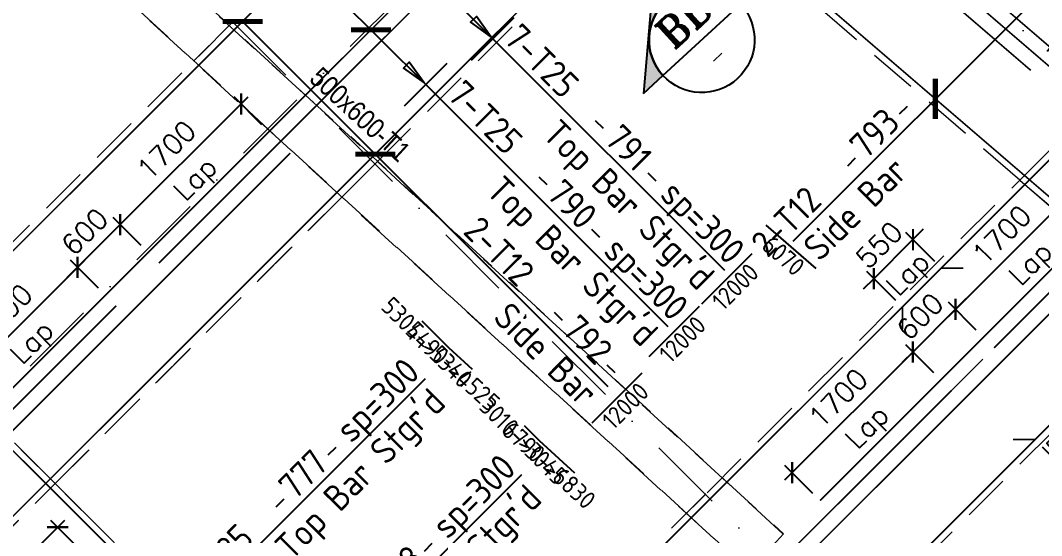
# Model space of a CAD drawing. Extents: x 660761725 to 1323371458, y 2734871439 to 5470067957.
# Drawn here: x 662058369 to 662068528, y 2735054982 to 2735060111 of the extents above; entities that cross this region are included whole.
import ezdxf
from ezdxf.enums import TextEntityAlignment as Align

# ---------------------------------------------------------------- set-up
doc = ezdxf.new("R2010")
doc.units = 0
for name, pattern in [('AXES', [1.95, 1.2, -0.25, 0.25, -0.25]), ('Hidden', [714.375, 476.25, -238.125]), ('sbp_axis_short', [10, 5, -2.5, 0, -2.5])]:
    doc.linetypes.add(name, pattern=pattern)
doc.layers.add('A-DETL', color=5, linetype='Continuous', lineweight=9, true_color=0x0000ff)
for name, color, linetype, lineweight in [('A-FLOR-PATT', 7, 'Continuous', 15), ('S-BEAM-IDEN', 2, 'Continuous', 9), ('S-GRID', 7, 'Continuous', 9)]:
    doc.layers.add(name, color=color, linetype=linetype, lineweight=lineweight)
for name, color, linetype in [('S-AXIS', 20, 'AXES'), ('S-DIMI', 100, 'Continuous'), ('S-RBAR-T12', 151, 'Continuous'), ('S-RBAR-T25', 51, 'Continuous'), ('S-RDIMO', 8, 'Continuous'), ('S-RSYMB', 7, 'Continuous'), ('S-SCEL-INDT', 222, 'Continuous'), ('S-SIMPLETEXT', 7, 'Continuous'), ('S-TXT', 3, 'Continuous')]:
    doc.layers.add(name, color=color, linetype=linetype)
doc.styles.add('Arial Narrow_1', font='ARIALN.TTF', dxfattribs={"height": 200})
doc.styles.add('ARMACAD', font='isocp.shx')
doc.styles.add('ROMANS', font='romans.shx')
doc.styles.add('ROMANT', font='romant')
doc.dimstyles.new('S-DIMI-100', dxfattribs={"dimscale": 100, "dimtxt": 2, "dimasz": 1.5, "dimexe": 1, "dimexo": 1, "dimgap": 1, "dimtad": 1, "dimdec": 0, "dimzin": 12, "dimdsep": 46, "dimtxsty": 'ROMANS', "dimblk": 'ARCHTICK', "dimcen": 0.09, "dimdle": 1, "dimclrd": 8, "dimclre": 8, "dimclrt": 4, "dimadec": 0, "dimazin": 3, "dimtfac": 1, "dimtdec": 0, "dimtix": 1, "dimtmove": 1, "dimatfit": 3, "dimtolj": 1, "dimtzin": 0, "dimarcsym": 0})

# ---------------------------------------------------------------- blocks, each defined once
blk = doc.blocks.new('I am… All Range.')
at = {"layer": 'S-GRID', "color": 8, "linetype": 'sbp_axis_short', "lineweight": 13, "ltscale": 150}
for p, q in [((662618010.2, 2734519029.2), (662684113.8, 2734585132.8)), ((662622712.4, 2734514327), (662688816, 2734580430.5)), ((662652549.5, 2734565594.9), (662675093.5, 2734543052)), ((662648660.6, 2734561706), (662671204.6, 2734539163.1))]:
    blk.add_line(p, q, dxfattribs=at)
blk = doc.blocks.new('I am… Atomic.')
at = {"layer": 'A-FLOR-PATT', "transparency": 33554600}
h = blk.add_hatch(dxfattribs=at)
h.set_pattern_fill('ANSI31', color=8, scale=50, angle=30, style=0)
edge = h.paths.add_edge_path()
edge.add_line((662389968, 2734579123), (662390008, 2734579503))
edge.add_line((662342115, 2734544593), (662390008, 2734579503))
edge.add_line((662363196, 2734559608), (662389968, 2734579123))
edge.add_line((662362418, 2734559041), (662363720, 2734559990))
edge.add_line((662346720, 2734547599), (662362784, 2734559308))
edge.add_line((662345822, 2734546943), (662347578, 2734548224))
edge.add_line((662342293, 2734544371), (662346307, 2734547298))
edge.add_line((662325865, 2734528371), (662342115, 2734544593))
edge.add_line((662340491, 2734542572), (662342150, 2734544229))
edge.add_line((662339422, 2734541505), (662341320, 2734543400))
edge.add_line((662336598, 2734538686), (662340137, 2734542219))
edge.add_line((662332706, 2734534801), (662336244, 2734538332))
edge.add_line((662332253, 2734534348), (662332783, 2734534877))
edge.add_line((662326312, 2734528418), (662332352, 2734534447))
edge.add_line((662325865, 2734528371), (662326312, 2734528418))
h = blk.add_hatch(dxfattribs=at)
h.set_pattern_fill('ANSI31', color=8, scale=50, angle=30, style=0)
edge = h.paths.add_edge_path()
edge.add_line((662389968, 2734579123), (662390008, 2734579503))
edge.add_line((662390179, 2734578973), (662393574, 2734576559))
edge.add_line((662390390, 2734578823), (662389968, 2734579123))
edge.add_line((662401600, 2734571260), (662390008, 2734579503))
edge.add_line((662401045, 2734570742), (662400997, 2734571281))
edge.add_line((662400997, 2734571281), (662391834, 2734577796))
edge.add_line((662401632, 2734570910), (662401600, 2734571260))
edge.add_line((662398386, 2734568087), (662401045, 2734570742))
edge.add_line((662378066, 2734545768), (662383150, 2734551353))
edge.add_line((662383150, 2734551353), (662388235, 2734556938))
edge.add_line((662388235, 2734556938), (662393319, 2734562522))
edge.add_line((662393319, 2734562522), (662398404, 2734568107))
edge.add_line((662377177, 2734544792), (662378390, 2734546124))
edge.add_line((662345220, 2734509691), (662350638, 2734515642))
edge.add_line((662350638, 2734515642), (662356056, 2734521594))
edge.add_line((662356056, 2734521594), (662361474, 2734527545))
edge.add_line((662361474, 2734527545), (662366893, 2734533496))
edge.add_line((662366893, 2734533496), (662372311, 2734539447))
edge.add_line((662372311, 2734539447), (662377729, 2734545399))
edge.add_line((662345268, 2734509156), (662400082, 2734569363))
edge.add_line((662401419, 2734570691), (662400941, 2734570214))
edge.add_line((662400082, 2734569363), (662401632, 2734570910))
h = blk.add_hatch(dxfattribs=at)
h.set_pattern_fill('ANSI31', color=8, scale=50, angle=30, style=0)
edge = h.paths.add_edge_path()
edge.add_line((662345468, 2734510143), (662345661, 2734509589))
edge.add_line((662345220, 2734509691), (662350638, 2734515642))
edge.add_line((662350638, 2734515642), (662356056, 2734521594))
edge.add_line((662356056, 2734521594), (662361474, 2734527545))
edge.add_line((662361474, 2734527545), (662366893, 2734533496))
edge.add_line((662366893, 2734533496), (662372311, 2734539447))
edge.add_line((662372311, 2734539447), (662377729, 2734545399))
edge.add_line((662345268, 2734509156), (662400082, 2734569363))
at = {"layer": 'A-DETL', "color": 8, "linetype": 'Hidden', "lineweight": 9}
for p, q in [((662372234, 2734551301), (662363187, 2734559612)), ((662363196, 2734559608), (662372237, 2734551303)), ((662362775, 2734559311), (662371896, 2734550933)), ((662371898, 2734550935), (662362784, 2734559308)), ((662372237, 2734551303), (662372018, 2734551066)), ((662372234, 2734551301), (662372237, 2734551303))]:
    blk.add_line(p, q, dxfattribs=at)
at = {"layer": 'S-BEAM-IDEN', "color": 8, "insert": (662367642, 2734555967), "char_height": 200, "width": 1539.24, "attachment_point": 1, "rotation": 317.4326, "style": 'Arial Narrow_1'}
blk.add_mtext('500x600-T1', dxfattribs=at)
blk = doc.blocks.new('I am… Domination.')
at = {"layer": 'S-RDIMO', "color": 9, "linetype": 'Hidden', "lineweight": 9}
for p, q in [((662370291, 2734559934), (662362871, 2734552514)), ((662371051, 2734557866), (662367987, 2734554801)), ((662374587, 2734554825), (662371051, 2734557866)), ((662366522, 2734556165), (662366367, 2734556010)), ((662375348, 2734555587), (662371460, 2734551697)), ((662374587, 2734554825), (662375318, 2734555556)), ((662367987, 2734554801), (662368195, 2734555009)), ((662367987, 2734554801), (662367841, 2734554656)), ((662367854, 2734554669), (662367987, 2734554801)), ((662375043, 2734554433), (662374587, 2734554825)), ((662374587, 2734554825), (662375043, 2734554433)), ((662364990, 2734551805), (662367841, 2734554656)), ((662367841, 2734554656), (662364990, 2734551805)), ((662367841, 2734554656), (662367854, 2734554669)), ((662373073, 2734550482), (662376095, 2734553505)), ((662364990, 2734551805), (662364586, 2734552209)), ((662364586, 2734552209), (662368278, 2734548517)), ((662364287, 2734551102), (662364990, 2734551805)), ((662364288, 2734551103), (662364990, 2734551805)), ((662368278, 2734548517), (662364990, 2734551805)), ((662371460, 2734551698), (662371466, 2734551703)), ((662371465, 2734551702), (662371460, 2734551698)), ((662371465, 2734551702), (662371460, 2734551698)), ((662371460, 2734551698), (662367571, 2734547809)), ((662371393, 2734551631), (662371269, 2734551507)), ((662371460, 2734551697), (662371393, 2734551631))]:
    blk.add_line(p, q, dxfattribs=at)
blk = doc.blocks.new('_ARCHTICK')
at = {"color": 0, "linetype": 'ByBlock', "const_width": 0.15}
blk.add_lwpolyline([(-0.5, -0.5), (0.5, 0.5)], dxfattribs=at)
blk = doc.blocks.new('*D740')
at = {"layer": 'S-DIMI', "color": 8, "lineweight": -2, "transparency": 16777216}
for p, q in [((662057665, 2735056381), (662059009, 2735057725)), ((662059145, 2735057447), (662058867, 2735057725)), ((662057943, 2735056245), (662057665, 2735056523))]:
    blk.add_line(p, q, dxfattribs=at)
at = {"layer": 'S-DIMI', "color": 8, "lineweight": -2, "transparency": 16777216, "xscale": 150, "yscale": 150, "zscale": 150}
for p, rotation in [((662058938, 2735057654), 45.00190267468847), ((662057736, 2735056452), 225.0019026746884)]:
    blk.add_blockref('_ARCHTICK', p, dxfattribs=dict(at, rotation=rotation))
at = {"layer": 'S-DIMI', "color": 4, "transparency": 16777216, "char_height": 200, "attachment_point": 5, "rotation": 45.0019, "style": 'ROMANS'}
for s, insert in [('\\A1;1700', (662058196, 2735057194)), ('\\A1;Lap', (662058502, 2735056888))]:
    blk.add_mtext(s, dxfattribs=dict(at, insert=insert))
blk = doc.blocks.new('*D741')
at = {"layer": 'S-DIMI', "color": 8, "lineweight": -2, "transparency": 16777216}
for p, q in [((662059569, 2735057871), (662059292, 2735058149)), ((662059362, 2735058078), (662059468, 2735058184)), ((662058938, 2735057654), (662059362, 2735058078)), ((662058938, 2735057654), (662058832, 2735057548)), ((662059145, 2735057447), (662058867, 2735057725))]:
    blk.add_line(p, q, dxfattribs=at)
at = {"layer": 'S-DIMI', "color": 8, "lineweight": -2, "transparency": 16777216, "xscale": 150, "yscale": 150, "zscale": 150}
for p, rotation in [((662059362, 2735058078), 225.0019026746884), ((662058938, 2735057654), 45.00190267468847)]:
    blk.add_blockref('_ARCHTICK', p, dxfattribs=dict(at, rotation=rotation))
at = {"layer": 'S-DIMI', "color": 4, "transparency": 16777216, "insert": (662059009, 2735058008), "char_height": 200, "attachment_point": 5, "rotation": 45.0019, "style": 'ROMANS'}
blk.add_mtext('\\A1;600', dxfattribs=at)
blk = doc.blocks.new('*D742')
at = {"layer": 'S-DIMI', "color": 8, "lineweight": -2, "transparency": 16777216}
for p, q in [((662059292, 2735058008), (662060635, 2735059351)), ((662060771, 2735059073), (662060494, 2735059351)), ((662059569, 2735057871), (662059292, 2735058149))]:
    blk.add_line(p, q, dxfattribs=at)
at = {"layer": 'S-DIMI', "color": 8, "lineweight": -2, "transparency": 16777216, "xscale": 150, "yscale": 150, "zscale": 150}
for p, rotation in [((662060564, 2735059280), 45.00190267468847), ((662059362, 2735058078), 225.0019026746884)]:
    blk.add_blockref('_ARCHTICK', p, dxfattribs=dict(at, rotation=rotation))
at = {"layer": 'S-DIMI', "color": 4, "transparency": 16777216, "char_height": 200, "attachment_point": 5, "rotation": 45.0019, "style": 'ROMANS'}
for s, insert in [('\\A1;1700', (662059822, 2735058821)), ('\\A1;Lap', (662060128, 2735058514))]:
    blk.add_mtext(s, dxfattribs=dict(at, insert=insert))
blk = doc.blocks.new('*D758')
at = {"layer": 'S-DIMI', "color": 8, "lineweight": -2, "transparency": 16777216}
for p, q in [((662065975, 2735055538), (662067319, 2735056881)), ((662067455, 2735056603), (662067177, 2735056881)), ((662066253, 2735055401), (662065975, 2735055679))]:
    blk.add_line(p, q, dxfattribs=at)
at = {"layer": 'S-DIMI', "color": 8, "lineweight": -2, "transparency": 16777216, "xscale": 150, "yscale": 150, "zscale": 150}
for p, rotation in [((662067248, 2735056810), 45.00190267468847), ((662066046, 2735055608), 225.0019026746884)]:
    blk.add_blockref('_ARCHTICK', p, dxfattribs=dict(at, rotation=rotation))
at = {"layer": 'S-DIMI', "color": 4, "transparency": 16777216, "char_height": 200, "attachment_point": 5, "rotation": 45.0019, "style": 'ROMANS'}
for s, insert in [('\\A1;1700', (662066505, 2735056351)), ('\\A1;Lap', (662066812, 2735056044))]:
    blk.add_mtext(s, dxfattribs=dict(at, insert=insert))
blk = doc.blocks.new('*D759')
at = {"layer": 'S-DIMI', "color": 8, "lineweight": -2, "transparency": 16777216}
for p, q in [((662067672, 2735057235), (662067778, 2735057341)), ((662067248, 2735056810), (662067672, 2735057235)), ((662067879, 2735057028), (662067601, 2735057305)), ((662067455, 2735056603), (662067177, 2735056881)), ((662067248, 2735056810), (662067142, 2735056704))]:
    blk.add_line(p, q, dxfattribs=at)
at = {"layer": 'S-DIMI', "color": 8, "lineweight": -2, "transparency": 16777216, "xscale": 150, "yscale": 150, "zscale": 150}
for p, rotation in [((662067672, 2735057235), 225.0019026746884), ((662067248, 2735056810), 45.00190267468847)]:
    blk.add_blockref('_ARCHTICK', p, dxfattribs=dict(at, rotation=rotation))
at = {"layer": 'S-DIMI', "color": 4, "transparency": 16777216, "insert": (662067319, 2735057164), "char_height": 200, "attachment_point": 5, "rotation": 45.0019, "style": 'ROMANS'}
blk.add_mtext('\\A1;600', dxfattribs=at)
blk = doc.blocks.new('*D760')
at = {"layer": 'S-DIMI', "color": 8, "lineweight": -2, "transparency": 16777216}
for p, q in [((662067601, 2735057164), (662068945, 2735058508)), ((662069081, 2735058230), (662068803, 2735058508)), ((662067879, 2735057028), (662067601, 2735057305))]:
    blk.add_line(p, q, dxfattribs=at)
at = {"layer": 'S-DIMI', "color": 8, "lineweight": -2, "transparency": 16777216, "xscale": 150, "yscale": 150, "zscale": 150}
for p, rotation in [((662068874, 2735058437), 45.00190267468847), ((662067672, 2735057235), 225.0019026746884)]:
    blk.add_blockref('_ARCHTICK', p, dxfattribs=dict(at, rotation=rotation))
at = {"layer": 'S-DIMI', "color": 4, "transparency": 16777216, "char_height": 200, "attachment_point": 5, "rotation": 45.0019, "style": 'ROMANS'}
for s, insert in [('\\A1;1700', (662068132, 2735057977)), ('\\A1;Lap', (662068438, 2735057671))]:
    blk.add_mtext(s, dxfattribs=dict(at, insert=insert))
blk = doc.blocks.new('*D785')
at = {"layer": 'S-DIMI', "color": 8, "lineweight": -2, "transparency": 16777216}
for p, q in [((662058448, 2735054774), (662058811, 2735055137)), ((662058669, 2735055137), (662060013, 2735053793)), ((662059651, 2735053573), (662060013, 2735053935))]:
    blk.add_line(p, q, dxfattribs=at)
at = {"layer": 'S-DIMI', "color": 8, "lineweight": -2, "transparency": 16777216, "xscale": 150, "yscale": 150, "zscale": 150}
for p, rotation in [((662058740, 2735055066), 135), ((662059942, 2735053864), 315)]:
    blk.add_blockref('_ARCHTICK', p, dxfattribs=dict(at, rotation=rotation))
at = {"layer": 'S-DIMI', "color": 4, "transparency": 16777216, "char_height": 200, "attachment_point": 5, "rotation": 315, "style": 'ROMANS'}
for s, insert in [('\\A1;1700', (662059482, 2735054607)), ('\\A1;Lap', (662059176, 2735054300))]:
    blk.add_mtext(s, dxfattribs=dict(at, insert=insert))
blk = doc.blocks.new('*D793')
at = {"layer": 'S-DIMI', "color": 8, "lineweight": -2, "transparency": 16777216}
for p, q in [((662067296, 2735060911), (662067629, 2735061299)), ((662067488, 2735061288), (662068928, 2735060049)), ((662068585, 2735059804), (662068917, 2735060190))]:
    blk.add_line(p, q, dxfattribs=at)
at = {"layer": 'S-DIMI', "color": 8, "lineweight": -2, "transparency": 16777216, "xscale": 150, "yscale": 150, "zscale": 150}
for p, rotation in [((662067563, 2735061223), 139.3011632507765), ((662068852, 2735060114), 319.3011632507765)]:
    blk.add_blockref('_ARCHTICK', p, dxfattribs=dict(at, rotation=rotation))
at = {"layer": 'S-DIMI', "color": 4, "transparency": 16777216, "char_height": 200, "attachment_point": 5, "rotation": 319.3012, "style": 'ROMANS'}
for s, insert in [('\\A1;1700', (662068338, 2735060820)), ('\\A1;Lap', (662068056, 2735060492))]:
    blk.add_mtext(s, dxfattribs=dict(at, insert=insert))
blk = doc.blocks.new('*D727')
at = {"layer": 'S-DIMI', "color": 8, "lineweight": -2, "transparency": 16777216}
for p, q in [((662067467, 2735057710), (662067178, 2735058000)), ((662067249, 2735057929), (662067355, 2735058035)), ((662066860, 2735057540), (662067249, 2735057929)), ((662066860, 2735057540), (662066754, 2735057434)), ((662067078, 2735057322), (662066789, 2735057611))]:
    blk.add_line(p, q, dxfattribs=at)
at = {"layer": 'S-DIMI', "color": 8, "lineweight": -2, "transparency": 16777216, "xscale": 150, "yscale": 150, "zscale": 150}
for p, rotation in [((662067249, 2735057929), 224.9994193251146), ((662066860, 2735057540), 44.99941932511464)]:
    blk.add_blockref('_ARCHTICK', p, dxfattribs=dict(at, rotation=rotation))
at = {"layer": 'S-DIMI', "color": 4, "transparency": 16777216, "char_height": 200, "attachment_point": 5, "rotation": 44.9994, "style": 'ROMANS'}
for s, insert in [('\\A1;550', (662066913, 2735057876)), ('\\A1;Lap', (662067219, 2735057569))]:
    blk.add_mtext(s, dxfattribs=dict(at, insert=insert))
blk = doc.blocks.new('*D733')
at = {"layer": 'S-DIMI', "color": 8, "lineweight": -2, "transparency": 16777216}
for p, q in [((662068922, 2735056256), (662069211, 2735055967)), ((662069140, 2735056037), (662069246, 2735056144)), ((662068751, 2735055649), (662069140, 2735056037)), ((662068533, 2735055867), (662068822, 2735055578)), ((662068751, 2735055649), (662068645, 2735055543))]:
    blk.add_line(p, q, dxfattribs=at)
at = {"layer": 'S-DIMI', "color": 8, "lineweight": -2, "transparency": 16777216, "xscale": 150, "yscale": 150, "zscale": 150}
for p, rotation in [((662069140, 2735056037), 224.9994193251146), ((662068751, 2735055649), 44.99941932511464)]:
    blk.add_blockref('_ARCHTICK', p, dxfattribs=dict(at, rotation=rotation))
at = {"layer": 'S-DIMI', "color": 4, "transparency": 16777216, "char_height": 200, "attachment_point": 5, "rotation": 44.9994, "style": 'ROMANS'}
for s, insert in [('\\A1;550', (662068804, 2735055984)), ('\\A1;Lap', (662069111, 2735055678))]:
    blk.add_mtext(s, dxfattribs=dict(at, insert=insert))
blk = doc.blocks.new('CADF_02')
at = {"color": 0}
blk.add_lwpolyline([(0, 0), (2.5, -0.42), (2.5, 0.42)], close=True, dxfattribs=at)
blk = doc.blocks.new('cadf_03')
at = {"color": 8}
blk.add_lwpolyline([(0, 3), (0, -3)], dxfattribs=at)
blk.add_blockref('CADF_02', (0.25, 0), dxfattribs=at)
blk = doc.blocks.new('cadf_04')
at = {"color": 8, "const_width": 0.5}
blk.add_lwpolyline([(1.41, 1.41), (-1.41, -1.41)], dxfattribs=at)
blk = doc.blocks.new('cadf_10')
at = {"color": 1}
for p, q in [((-4.16, 1.2), (-5.64, 1.2)), ((4.16, 1.2), (5.64, 1.2))]:
    blk.add_line(p, q, dxfattribs=at)
at = {"style": 'ARMACAD'}
for tag, p in [('$COM1', (-10.94, 2.54)), ('$COM2', (-9.76, -5.3))]:
    blk.add_attdef(tag, text='', height=3.5, dxfattribs=at).set_placement(p, align=Align.BOTTOM_RIGHT)
at = {"color": 1, "style": 'ARMACAD'}
blk.add_attdef('$NUM', text='', height=3.5, dxfattribs=at).set_placement((0, 0), align=Align.CENTER)
blk = doc.blocks.new('*U890', base_point=(662064859, 2735056827))
at = {"layer": 'S-RSYMB'}
blk.add_lwpolyline([(662064859, 2735056577), (662065359, 2735057077)], dxfattribs=at)
at = {"layer": 'S-RSYMB', "style": 'ARMACAD'}
blk.add_attdef('D0', text='', height=180, rotation=45.0019, dxfattribs=at).set_placement((662065190, 2735056746), align=Align.MIDDLE_CENTER)
blk = doc.blocks.new('*U891', base_point=(662065738, 2735057707))
at = {"layer": 'S-RSYMB'}
blk.add_lwpolyline([(662065738, 2735057457), (662066238, 2735057957)], dxfattribs=at)
at = {"layer": 'S-RSYMB', "style": 'ARMACAD'}
blk.add_attdef('D0', text='', height=180, rotation=45.0019, dxfattribs=at).set_placement((662066070, 2735057626), align=Align.MIDDLE_CENTER)
blk = doc.blocks.new('*U892', base_point=(662063722, 2735055691))
at = {"layer": 'S-RSYMB'}
blk.add_lwpolyline([(662063722, 2735055441), (662064222, 2735055941)], dxfattribs=at)
at = {"layer": 'S-RSYMB', "style": 'ARMACAD'}
blk.add_attdef('D0', text='', height=180, rotation=44.9986, dxfattribs=at).set_placement((662064054, 2735055610), align=Align.MIDDLE_CENTER)
blk = doc.blocks.new('*U893', base_point=(662065676, 2735057364))
at = {"layer": 'S-RSYMB'}
blk.add_lwpolyline([(662065676, 2735057579), (662066176, 2735057149)], dxfattribs=at)
at = {"layer": 'S-RSYMB', "style": 'ARMACAD'}
blk.add_attdef('D0', text='', height=180, rotation=319.3012, dxfattribs=at).set_placement((662065851, 2735057276), align=Align.MIDDLE_CENTER)
blk = doc.blocks.new('*U967', base_point=(662061524, 2735055776))
at = {"layer": 'S-RSYMB'}
blk.add_lwpolyline([(662061524, 2735056017), (662061789, 2735055751, 0.010733), (662061789, 2735055751), (662062024, 2735055536)], format="xyb", dxfattribs=at)
at = {"layer": 'S-RSYMB', "style": 'ARMACAD'}
for tag, rotation, p in [('D0', 315, (662061575, 2735055803)), ('D1', 317.4597, (662061829, 2735055559))]:
    blk.add_attdef(tag, text='', height=180, rotation=rotation, dxfattribs=at).set_placement(p, align=Align.MIDDLE_CENTER)
blk = doc.blocks.new('*U968', base_point=(662062480, 2735054820))
at = {"layer": 'S-RSYMB'}
blk.add_lwpolyline([(662062480, 2735055055), (662062630, 2735054906, 0.010733), (662062630, 2735054905), (662062980, 2735054584)], format="xyb", dxfattribs=at)
at = {"layer": 'S-RSYMB', "style": 'ARMACAD'}
for tag, rotation, p in [('D0', 315, (662062474, 2735054899)), ('D1', 317.4597, (662062728, 2735054660))]:
    blk.add_attdef(tag, text='', height=180, rotation=rotation, dxfattribs=at).set_placement(p, align=Align.MIDDLE_CENTER)
blk = doc.blocks.new('*U1143')
at = {"layer": 'S-SCEL-INDT'}
h = blk.add_hatch(color=256, dxfattribs=at)
edge = h.paths.add_edge_path()
edge.add_line((7, 0), (10.5, 0))
edge.add_line((10.5, 0), (0, 9.62))
edge.add_line((0, 9.62), (-10.5, 0))
edge.add_line((-10.5, 0), (-7, 0))
edge.add_arc((0, 0), 7, 0.0002, 180.0002, ccw=False)
at = {"layer": 'S-SCEL-INDT', "color": 2, "linetype": 'Continuous'}
blk.add_line((-7, 0), (7, 0), dxfattribs=at)
at = {"layer": 'S-SCEL-INDT'}
blk.add_line((13.41, 0), (7, 0), dxfattribs=at)
blk.add_lwpolyline([(7, 0), (10.5, 0), (0, 9.62), (-10.5, 0), (-7, 0, -1)], format="xyb", close=True, dxfattribs=at)
blk.add_circle((0, 0), 7, dxfattribs=at)
blk.add_circle((0, 0), 7, dxfattribs=at)
at = {"layer": 'S-SCEL-INDT', "linetype": 'Continuous', "style": 'ROMANT', "flags": 8}
for rotation in [359.9998, 0.0002]:
    blk.add_attdef('01', text='', height=4, rotation=rotation, dxfattribs=at).set_placement((0, 3.5), align=Align.MIDDLE_CENTER)
at = {"layer": 'S-SCEL-INDT', "color": 3, "linetype": 'Continuous', "style": 'ROMANS', "flags": 8}
for rotation in [359.9998, 0.0002]:
    blk.add_attdef('-', text='', height=2, rotation=rotation, dxfattribs=at).set_placement((0, -2.97), align=Align.MIDDLE_CENTER)
blk = doc.blocks.new('Fischl von Luftschloss Narfidort')
at = {"layer": 'S-TXT', "color": 134}
ref = blk.add_blockref('*U1143', (662065148, 2735059918), dxfattribs=dict(at, xscale=75.00000015764475, yscale=75, zscale=75.00000000000003, rotation=42.6238923469754))
ref.add_attrib('-', '-', dxfattribs={"layer": 'S-SCEL-INDT', "color": 3, "linetype": 'Continuous', "height": 150, "rotation": 42.6241, "style": 'ROMANS', "oblique": 360, "width": 1}).set_placement((662065299, 2735059754), align=Align.MIDDLE_CENTER)
ref.add_attrib('01', 'BB', dxfattribs={"layer": 'S-SCEL-INDT', "linetype": 'Continuous', "height": 300, "rotation": 42.6241, "style": 'ROMANT', "oblique": 360, "width": 1}).set_placement((662064970, 2735060111), align=Align.MIDDLE_CENTER)

msp = doc.modelspace()

# ---------------------------------------------------------------- linework, layer by layer
at = {"layer": 'S-RBAR-T12', "const_width": 16}
for points in [[(662067141.73581076, 2735057258.07156515), (662075627.10328245, 2735065743.26684189)], [(662068462.57808959, 2735055937.16451883), (662076947.94545734, 2735064422.3599)], [(662054342.40812838, 2735053864.88456011), (662062827.97383976, 2735062349.88158703)], [(662064290.61705399, 2735062065.87154293), (662068892.5722394, 2735058107.72696877)], [(662055663.07788205, 2735052544.15004778), (662064148.56728458, 2735061029.22338915)], [(662059045.28101444, 2735049161.78107023), (662067530.64848626, 2735057646.97634792)], [(662067525.69871795, 2735057644.92614603), (662067749.69871795, 2735057644.92387199)], [(662067143.7861135, 2735057263.02129078), (662067143.78384066, 2735057039.02129078)], [(662060366.12339246, 2735047840.87392521), (662068851.49076021, 2735056326.06930685)], [(662058169.41754985, 2735055952.02656603), (662062454.48464394, 2735051666.95947218)], [(662068467.52785778, 2735055939.2147212), (662068243.52785778, 2735055939.21699095)]]:
    msp.add_lwpolyline(points, dxfattribs=at)
at = {"layer": 'S-RBAR-T25', "linetype": 'Hidden', "const_width": 16}
for points in [[(662059746.14723217, 2735057694.51712418), (662068231.14682055, 2735066180.08027506)], [(662058013.78610492, 2735056174.18001509), (662066498.78569341, 2735064659.74316502)], [(662068055.73380101, 2735056850.9836688), (662073252.05857658, 2735062047.20071316)], [(662066323.30180442, 2735055330.71742487), (662071519.62657976, 2735060526.93446922)], [(662055366.5469898, 2735053102.48691607), (662061054.25837946, 2735058790.57607603)], [(662064270.40049529, 2735052853.59900808), (662069363.9337796, 2735057947.02669096)], [(662053634.1858629, 2735051582.14980698), (662059321.89725244, 2735057270.23896694)], [(662062537.96849883, 2735051333.33276415), (662067631.50178301, 2735056426.76044798)]]:
    msp.add_lwpolyline(points, dxfattribs=at)
for points in [[(662059470.90929687, 2735064925.48913717), (662060315.11963022, 2735066036.67281389, -0.4142135624), (662060440.87857854, 2735066053.84290218), (662064659.1801126, 2735062849.03183508, -0.0151569592), (662064663.41012681, 2735062845.61106682), (662068421.447873, 2735059613.32194996)], [(662065584.26336408, 2735062449.28628397), (662069851.35940683, 2735058779.15601301, -0.0043194307), (662069852.52624702, 2735058778.13474417), (662073073.08701158, 2735055909.85230112)], [(662067230.30001163, 2735060835.67914295), (662069752.5645479, 2735058666.27884483, -0.0043194309), (662069753.73138821, 2735058665.25757599), (662074691.00010407, 2735054268.04783106)]]:
    msp.add_lwpolyline(points, format="xyb", dxfattribs=at)
at = {"layer": 'S-RDIMO'}
for p, q in [((662061832.1626246, 2735061165.11171007), (662063069.99550176, 2735059927.36104202)), ((662061164.79600167, 2735060709.8175559), (662062402.62889946, 2735059472.06686783)), ((662068796.90558112, 2735060653.91049099), (662066053.92665219, 2735057910.94158602)), ((662060578.80768073, 2735060100.95262384), (662064214.11679041, 2735056465.6302309)), ((662059998.88235259, 2735054145.54293013), (662062399.61457539, 2735056546.43449306)), ((662060849.53655827, 2735053082.75734711), (662063356.36269712, 2735055589.74986792))]:
    msp.add_line(p, q, dxfattribs=at)
for points in [[(662063069.99550176, 2735059927.36104202), (662065372.93146896, 2735057624.41665983)], [(662062402.62889946, 2735059472.06686783), (662064811.59986126, 2735057063.08710289)]]:
    msp.add_lwpolyline(points, dxfattribs=at)

# ---------------------------------------------------------------- block references
at = {"layer": 'S-AXIS'}
for name, p in [('I am… All Range.', (-593486.18201661, 503695.42974043)), ('I am… Atomic.', (-306275.56248569, 503695.42974043)), ('I am… Domination.', (-306275.56248569, 503695.42974043)), ('Fischl von Luftschloss Narfidort', (0, 0))]:
    msp.add_blockref(name, p, dxfattribs=at)
at = {"layer": 'S-RDIMO'}
for name, p, xscale, yscale, zscale, rotation in [('cadf_04', (662060578.80768061, 2735060100.95262384), 100, 100, 100, 314.9998953220945), ('cadf_03', (662063069.99550176, 2735059927.36104202), 100, 100, 100, 135.0019026821876), ('cadf_04', (662061857.00086725, 2735060017.6586628), 100, 100, 100, 315.001902709747), ('cadf_03', (662062402.62889946, 2735059472.06686783), 100, 100, 100, 135.0019026904329), ('cadf_04', (662067471.37030518, 2735059330.10359287), 99.99999999999999, 99.99999999999999, 99.99999999999999, 224.9998953087346), ('cadf_04', (662061899.45748866, 2735058780.29798985), 99.99999999999993, 99.99999999999993, 99.99999999999993, 314.9998953220943)]:
    msp.add_blockref(name, p, dxfattribs=dict(at, xscale=xscale, yscale=yscale, zscale=zscale, rotation=rotation))
at = {"layer": 'S-RSYMB'}
for name, p, values in [('*U893', (662065783.95315611, 2735057856.73486805), {'D0': '6070'}), ('*U891', (662065149.00302374, 2735057540.41545105), {'D0': '12000'}), ('*U967', (662062362.252437, 2735056879.11232424, 0.00000001), {'D0': '5305->5340', 'D1': '4490->4525'}), ('*U890', (662064624.79526401, 2735057016.20960617), {'D0': '12000'}), ('*U968', (662063379.91736436, 2735055844.52491903, 0.00000001), {'D0': '3010->3045', 'D1': '6790->6830'}), ('*U892', (662064055.70380425, 2735056353.98632479), {'D0': '12000'})]:
    msp.add_blockref(name, p, dxfattribs=at).add_auto_attribs(values)
at = {"layer": 'S-SIMPLETEXT'}
ref = msp.add_blockref('cadf_10', (662064327.11540139, 2735058749.78620815), dxfattribs=dict(at, xscale=75.0000000020338, yscale=75, zscale=75, rotation=314.9998953087866))
ref.add_attrib('$NUM', '791', dxfattribs={"color": 1, "height": 262.5, "rotation": 314.999896967, "style": 'ARMACAD', "flags": 2}).set_placement((662064327.11540139, 2735058749.78620815), align=Align.CENTER)
ref.add_attrib('$COM1', '7-T25         sp=300', dxfattribs={"height": 262.5, "rotation": 314.999896967, "style": 'ARMACAD', "flags": 2}).set_placement((662065412.70629811, 2735057664.19134378), align=Align.RIGHT)
ref = msp.add_blockref('cadf_10', (662063765.78379381, 2735058188.45665121), dxfattribs=dict(at, xscale=75.0000000020338, yscale=75, zscale=75, rotation=314.9998953087866))
ref.add_attrib('$NUM', '790', dxfattribs={"color": 1, "height": 262.5, "rotation": 314.999896967, "style": 'ARMACAD', "flags": 2}).set_placement((662063765.78379381, 2735058188.45665121), align=Align.CENTER)
ref.add_attrib('$COM1', '7-T25         sp=300', dxfattribs={"height": 262.5, "rotation": 314.999896967, "style": 'ARMACAD', "flags": 2}).set_placement((662064851.37469041, 2735057102.86178684), align=Align.RIGHT)
ref = msp.add_blockref('cadf_10', (662066958.82347333, 2735058895.38446808), dxfattribs=dict(at, xscale=74.99999998096037, yscale=75, zscale=75, rotation=44.99989529268763))
ref.add_attrib('$NUM', '793', dxfattribs={"color": 1, "height": 262.5, "rotation": 44.9998953571, "style": 'ARMACAD', "flags": 2}).set_placement((662066958.82347333, 2735058895.38446808), align=Align.CENTER)
ref.add_attrib('$COM1', '2-T12         ', dxfattribs={"height": 262.5, "rotation": 44.9998953571, "style": 'ARMACAD', "flags": 2}).set_placement((662067312.22439647, 2735059248.78409815), align=Align.RIGHT)
ref = msp.add_blockref('cadf_10', (662063919.04035592, 2735056840.25740194), dxfattribs=dict(at, xscale=75.00000000203376, yscale=75, zscale=75, rotation=314.9998953087866))
ref.add_attrib('$NUM', '792', dxfattribs={"color": 1, "height": 262.5, "rotation": 314.999896967, "style": 'ARMACAD', "flags": 2}).set_placement((662063919.04035592, 2735056840.25740194), align=Align.CENTER)
ref.add_attrib('$COM1', '2-T12         ', dxfattribs={"height": 262.5, "rotation": 314.999896967, "style": 'ARMACAD', "flags": 2}).set_placement((662064272.43996632, 2735056486.85645819), align=Align.RIGHT)
ref = msp.add_blockref('cadf_10', (662061274.28164446, 2735055500.57902479), dxfattribs=dict(at, xscale=75.00000002213115, yscale=75, zscale=75, rotation=45.0019013456975))
ref.add_attrib('$NUM', '777', dxfattribs={"color": 1, "height": 262.5, "rotation": 45.0019028912, "style": 'ARMACAD', "flags": 2}).set_placement((662061274.28164446, 2735055500.57902479), align=Align.CENTER)
ref.add_attrib('$COM1', '7-T25         sp=300', dxfattribs={"height": 262.5, "rotation": 45.0019028912, "style": 'ARMACAD', "flags": 2}).set_placement((662062359.83849907, 2735056586.20793009), align=Align.RIGHT)
ref = msp.add_blockref('cadf_10', (662069345.35182095, 2735055301.75079012), dxfattribs=dict(at, xscale=75.00000002213115, yscale=75, zscale=75, rotation=45.0019013456975))
ref.add_attrib('$NUM', '797', dxfattribs={"color": 1, "height": 262.5, "rotation": 45.0019028912, "style": 'ARMACAD', "flags": 2}).set_placement((662069345.35182095, 2735055301.75079012), align=Align.CENTER)
ref.add_attrib('$COM1', '7-T25         sp=300', dxfattribs={"height": 262.5, "rotation": 45.0019028912, "style": 'ARMACAD', "flags": 2}).set_placement((662070430.90867567, 2735056387.37969494), align=Align.RIGHT)
ref = msp.add_blockref('cadf_10', (662062231.02976632, 2735054543.89440012), dxfattribs=dict(at, xscale=75.00000000105842, yscale=75, zscale=75, rotation=45.00190136179694))
ref.add_attrib('$NUM', '778', dxfattribs={"color": 1, "height": 262.5, "rotation": 45.0019028912, "style": 'ARMACAD', "flags": 2}).set_placement((662062231.02976632, 2735054543.89440012), align=Align.CENTER)
ref.add_attrib('$COM1', '7-T25         sp=300', dxfattribs={"height": 262.5, "rotation": 45.0019028912, "style": 'ARMACAD', "flags": 2}).set_placement((662063316.58662081, 2735055629.52330399), align=Align.RIGHT)

# ---------------------------------------------------------------- texts
at = {"layer": 'S-SIMPLETEXT', "style": 'ARMACAD'}
for s, rotation, p in [("Top Bar Stgr'd", 315.1677672917, (662065112.66719472, 2735057406.48754215)), ('Side Bar', 44.8320430452, (662067217.03340042, 2735058590.63115406)), ("Top Bar Stgr'd", 315.1677672917, (662064551.33558702, 2735056845.15798521)), ('Side Bar', 315.1677672917, (662063953.87964499, 2735056247.72824478)), ("Top Bar Stgr'd", 45.1657546331, (662062617.82005763, 2735056285.87707996)), ("Top Bar Stgr'd", 45.1657546331, (662063574.56817949, 2735055329.19245481))]:
    msp.add_text(s, height=262.5, rotation=rotation, dxfattribs=at).set_placement(p, align=Align.RIGHT)

# ---------------------------------------------------------------- dimensions: what is measured, and where the dimension line sits
at = {"layer": 'S-DIMI'}
for base, p1, p2, angle, picture, middle in [((662068852.20192993, 2735060114.36267519), (662067230.30001128, 2735060835.67914295), (662068520.21040046, 2735059728.37106323), 319.3011632508, '*D793', (662068207.77678585, 2735060668.63298178)), ((662060564.44193864, 2735059280.36000204), (662059640.0777005, 2735057800.57962608), (662060842.11930919, 2735059002.70107222), 45.0019026754, '*D742', (662059963.42113423, 2735058679.29927921)), ((662068874.11733794, 2735058436.81061697), (662067949.75310063, 2735056957.03024197), (662069151.79470932, 2735058159.1516881), 45.0019026754, '*D760', (662068273.09653354, 2735057835.7498951)), ((662067248.71574342, 2735057928.91459703), (662067149.0061481, 2735057250.8008709), (662067537.92441237, 2735057639.70006609), 44.9994193243, '*D727', (662067054.25940788, 2735057734.46220303)), ((662058938.15034938, 2735057653.96039915), (662058013.78611183, 2735056174.18002319), (662059215.82772052, 2735057376.30146885), 45.0019026754, '*D740', (662058337.12954497, 2735057052.89967585)), ((662067247.82575119, 2735056810.41101408), (662066323.46151197, 2735055330.63063908), (662067525.50312066, 2735056532.75208521), 45.0019026754, '*D758', (662066646.80494678, 2735056209.35029078)), ((662069140.06570745, 2735056037.48852921), (662068461.94995821, 2735055937.79268217), (662068850.85703456, 2735056326.70306396), 44.9994204374, '*D733', (662068945.6093719, 2735055843.0361352)), ((662059941.92244911, 2735053864.15315819), (662058377.13116944, 2735054703.52383518), (662059580.36169946, 2735053502.59240818), 315, '*D785', (662059340.88195992, 2735054465.19364691))]:
    dim = msp.add_linear_dim(base=base, p1=p1, p2=p2, angle=angle, text='<>\\XLap', dimstyle='S-DIMI-100', override={"dimzin": 0}, dxfattribs=at)
    dim.commit()
    dim.dimension.update_dxf_attribs({"geometry": picture, "text_midpoint": middle})
for base, p1, p2, picture, middle in [((662059362.40032911, 2735058078.23855591), (662059215.82772052, 2735057376.30146885), (662059640.0777005, 2735057800.57962608), '*D741', (662059008.84928691, 2735058007.51613712)), ((662067672.07572961, 2735057234.68917179), (662067525.50312066, 2735056532.75208521), (662067949.75310063, 2735056957.03024197), '*D759', (662067318.52468693, 2735057163.96675301))]:
    dim = msp.add_linear_dim(base=base, p1=p1, p2=p2, angle=45.0019026754, dimstyle='S-DIMI-100', override={"dimzin": 0}, dxfattribs=at)
    dim.commit()
    dim.dimension.update_dxf_attribs({"geometry": picture, "text_midpoint": middle})

doc.saveas('drawing.dxf')
